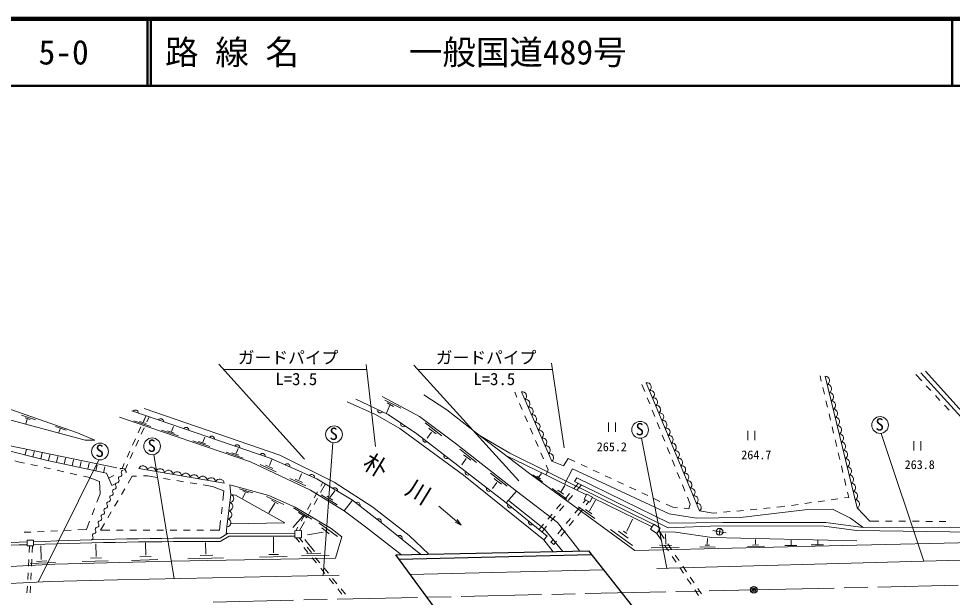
# Model space of a CAD drawing. Units: millimetres, scale not verified. Extents: x 40000 to 680000, y 20000 to 380000.
# Drawn here: x 158556 to 297790, y 293718 to 380000 of the extents above; entities that cross this region are included whole.
import ezdxf
from ezdxf.enums import TextEntityAlignment as Align

# ---------------------------------------------------------------- set-up
doc = ezdxf.new("R2010")
doc.units = ezdxf.units.MM
doc.header["$LTSCALE"] = 1000
doc.header["$PDMODE"] = 32
doc.header["$PDSIZE"] = 500
doc.linetypes.add('CHAIN', pattern=[18.5, 12, -1.5, 3.5, -1.5])
for name, color, linetype, lineweight in [('M-BGD', 7, 'Continuous', 13), ('M-BMK', 2, 'CHAIN', 13), ('M-BMK-SRVR', 3, 'Continuous', 25), ('M-STR-HTXT', 7, 'Continuous', 13), ('M-STR-STR1', 1, 'Continuous', 25), ('M-TTL', 2, 'Continuous', 140), ('M-TTL-LINE', 7, 'Continuous', 50)]:
    doc.layers.add(name, color=color, linetype=linetype, lineweight=lineweight)
doc.layers.add('M-TTL-TXT', color=7, linetype='Continuous')
doc.styles.add('ＭＳ ゴシック', font='')
doc.styles.get('ＭＳ ゴシック').set_extended_font_data('MS Gothic')

msp = doc.modelspace()

# ---------------------------------------------------------------- linework, layer by layer
at = {"layer": 'M-BGD'}
for p, q in [((293797, 327429), (300133, 320390)), ((278066, 326753), (278253, 325960)), ((283617, 307039), (278843, 326701)), ((293219, 326008), (292332, 326957)), ((299563, 320083), (293112, 327192)), ((251919, 324407), (251508, 325428)), ((260076, 306601), (252151, 325697)), ((278483, 324986), (278712, 324013)), ((294585, 324547), (293902, 325277)), ((218351, 320679), (212786, 323646)), ((213148, 323138), (215524, 321921)), ((222404, 321652), (218954, 323891)), ((232845, 323546), (232526, 324285)), ((238064, 314017), (233527, 324373)), ((252667, 322553), (252293, 323480)), ((278942, 323040), (279172, 322067)), ((295951, 323086), (295268, 323817)), ((168477, 317164), (146934, 322935)), ((157395, 321722), (167308, 318246)), ((177265, 321852), (197486, 314927)), ((211772, 320956), (207559, 322878)), ((213899, 322360), (213394, 321190)), ((213488, 322703), (214459, 322190)), ((226985, 318098), (222404, 321652)), ((233636, 321709), (233241, 322627)), ((297318, 321625), (296635, 322356)), ((159002, 320872), (161088, 320181)), ((159538, 320467), (160261, 320228)), ((159819, 320269), (159647, 319603)), ((193142, 313927), (173605, 320588)), ((177187, 319869), (177484, 320626)), ((177209, 320066), (177546, 320809)), ((177672, 319881), (178019, 320647)), ((215379, 318902), (211772, 320956)), ((223827, 316536), (218351, 320679)), ((234428, 319872), (234032, 320791)), ((253415, 320698), (253041, 321625)), ((279401, 321093), (279631, 320120)), ((164024, 319167), (165621, 318657)), ((164721, 318855), (164554, 318282)), ((178264, 319191), (175729, 320049)), ((176381, 318245), (176795, 319155)), ((176579, 319947), (177593, 319620)), ((176845, 318060), (177258, 318971)), ((181338, 318454), (181634, 319211)), ((224884, 311925), (215379, 318902)), ((219155, 319744), (221660, 317778)), ((219717, 318933), (219873, 318808)), ((235219, 318036), (234824, 318954)), ((246499, 319782), (246499, 318382)), ((247549, 318382), (247549, 319782)), ((254163, 318843), (253789, 319770)), ((279861, 319147), (280090, 318174)), ((162622, 314192), (147411, 317912)), ((167308, 318246), (169916, 317129)), ((182415, 317775), (179879, 318634)), ((180729, 318532), (181744, 318205)), ((186003, 316864), (186299, 317620)), ((220107, 318363), (219452, 317435)), ((219873, 318808), (220809, 318114)), ((234515, 312332), (226985, 318098)), ((231787, 315217), (227460, 317734)), ((251442, 317466), (255218, 298065)), ((254910, 316988), (254536, 317915)), ((267293, 318538), (267293, 317138)), ((268343, 317138), (268343, 318538)), ((287161, 318168), (293538, 299111)), ((173173, 313040), (155529, 316677)), ((169916, 317129), (168477, 317164)), ((175554, 316424), (175968, 317334)), ((176017, 316239), (176431, 317150)), ((187080, 316185), (184544, 317043)), ((185394, 316942), (186409, 316614)), ((203971, 296952), (205417, 316776)), ((232799, 309557), (223827, 316536)), ((236011, 316199), (235615, 317117)), ((255658, 315133), (255284, 316060)), ((280320, 317200), (280550, 316227)), ((292056, 316998), (292056, 315598)), ((293106, 315598), (293106, 316998)), ((159514, 314952), (159724, 315812)), ((160679, 314667), (160893, 315541)), ((161845, 314382), (162059, 315256)), ((163013, 314106), (163206, 314985)), ((164185, 313849), (164378, 314728)), ((174727, 314603), (175140, 315513)), ((175190, 314418), (175604, 315329)), ((181763, 296484), (178717, 315016)), ((192046, 314492), (189510, 315350)), ((190360, 315248), (191375, 314921)), ((190969, 315170), (191265, 315927)), ((197486, 314927), (205622, 310872)), ((224334, 315790), (226838, 313824)), ((224895, 314978), (225052, 314853)), ((225052, 314853), (225988, 314159)), ((237189, 311969), (231186, 314881)), ((237400, 312445), (231787, 315217)), ((236802, 314362), (236407, 315281)), ((280779, 315254), (281009, 314280)), ((158687, 313894), (158002, 314082)), ((159414, 313733), (158687, 313894)), ((161367, 313301), (160391, 313517)), ((161454, 295982), (170494, 314233)), ((171633, 312214), (162622, 314192)), ((165357, 313592), (165550, 314471)), ((166529, 313334), (166722, 314214)), ((167701, 313077), (167894, 313956)), ((168873, 312820), (169066, 313699)), ((170045, 312563), (170238, 313442)), ((173975, 312949), (174313, 313693)), ((174429, 312742), (174777, 313508)), ((202067, 309688), (193142, 313927)), ((196941, 312427), (194577, 313539)), ((195355, 313438), (196452, 312928)), ((195948, 313386), (196291, 314254)), ((225286, 314409), (224630, 313480)), ((237517, 312704), (237198, 313444)), ((238064, 314017), (239819, 313332)), ((239819, 313332), (240522, 314421)), ((240522, 314421), (241513, 313957)), ((242418, 313534), (243324, 313110)), ((256406, 313278), (256032, 314205)), ((281239, 313307), (281468, 312334)), ((163320, 312870), (162344, 313086)), ((165273, 312438), (164296, 312654)), ((167226, 312006), (166249, 312222)), ((171218, 312305), (171411, 313185)), ((172440, 310412), (171633, 312214)), ((189206, 310729), (176486, 312941)), ((200381, 311280), (200725, 312149)), ((236867, 302268), (224884, 311925)), ((228899, 312239), (231403, 310273)), ((250463, 300722), (234515, 312332)), ((235243, 311992), (236686, 310962)), ((236148, 311680), (236522, 312187)), ((237400, 312445), (237189, 311969)), ((237189, 311969), (239958, 310595)), ((237400, 312445), (237517, 312704)), ((237400, 312445), (240188, 311028)), ((239958, 310595), (241163, 312865)), ((241163, 312865), (255580, 306145)), ((244230, 312687), (245136, 312264)), ((257154, 311423), (256780, 312350)), ((168929, 311630), (168202, 311790)), ((170615, 310971), (168929, 311630)), ((170694, 309128), (170615, 310971)), ((171950, 311507), (172771, 311875)), ((172440, 310412), (173262, 310780)), ((175490, 311776), (174894, 310764)), ((176148, 311791), (175490, 311776)), ((177807, 311828), (177148, 311813)), ((179184, 311603), (177807, 311828)), ((181158, 311280), (180171, 311442)), ((183132, 310958), (182145, 311119)), ((185105, 310635), (184119, 310796)), ((190202, 309043), (190023, 310494)), ((190023, 310494), (195846, 308882)), ((201375, 310322), (199011, 311433)), ((199789, 311332), (200886, 310822)), ((203585, 309334), (204297, 310626)), ((203898, 310867), (203592, 310317)), ((205622, 310872), (211362, 307160)), ((229850, 310858), (229195, 309929)), ((229460, 311427), (229616, 311302)), ((229616, 311302), (230552, 310608)), ((235804, 311789), (236374, 311399)), ((239958, 310595), (243220, 308993)), ((240188, 311028), (253258, 304595)), ((242018, 310737), (241355, 309953)), ((241785, 311549), (241465, 311011)), ((241465, 311011), (255432, 304093)), ((242467, 310514), (241775, 309684)), ((255626, 304795), (241785, 311549)), ((246042, 311840), (246948, 311417)), ((247854, 310993), (248760, 310570)), ((257902, 309568), (257528, 310495)), ((281698, 311361), (281928, 310387)), ((170216, 307883), (170694, 309128)), ((174387, 309902), (173880, 309040)), ((187470, 310249), (186092, 310474)), ((189155, 309617), (187470, 310249)), ((188999, 308159), (189155, 309617)), ((193487, 309277), (191509, 309907)), ((192369, 309334), (191949, 308499)), ((192001, 309581), (192833, 309300)), ((207096, 306597), (202067, 309688)), ((203106, 309443), (202619, 308569)), ((205028, 308632), (205691, 309591)), ((232799, 309557), (231262, 307802)), ((232799, 309557), (238930, 304856)), ((238114, 309924), (240314, 308372)), ((238964, 309682), (239799, 309105)), ((239463, 309503), (239986, 310392)), ((240709, 309189), (240064, 308426)), ((242889, 308365), (243278, 309101)), ((243278, 309101), (244117, 308657)), ((249666, 310146), (250572, 309723)), ((251478, 309300), (252384, 308876)), ((282157, 309414), (282344, 308621)), ((173373, 308178), (172866, 307316)), ((189622, 304225), (190202, 309043)), ((190202, 309043), (190905, 308932)), ((190905, 308932), (198225, 304824)), ((198099, 307583), (195524, 308732)), ((195846, 308882), (199795, 307171)), ((196736, 307760), (195883, 306309)), ((196253, 308186), (197246, 307677)), ((202620, 307582), (203102, 308458)), ((206034, 307532), (203686, 309022)), ((205418, 308195), (204521, 308811)), ((207096, 306597), (208321, 308197)), ((236996, 303859), (231586, 308172)), ((241135, 308916), (240495, 308147)), ((243123, 308241), (242758, 307799)), ((243728, 307922), (242889, 308365)), ((243201, 307491), (243605, 307986)), ((243664, 306622), (244569, 308229)), ((244117, 308657), (243728, 307922)), ((253022, 304244), (244087, 308601)), ((253290, 308453), (254195, 308029)), ((258687, 307620), (258276, 308641)), ((276770, 307840), (275779, 307702)), ((278750, 308118), (277760, 307979)), ((280731, 308395), (279741, 308256)), ((282344, 308621), (281721, 308533)), ((169501, 306015), (169859, 306949)), ((172359, 306454), (171852, 305592)), ((188786, 306171), (188892, 307165)), ((199546, 307051), (202296, 305366)), ((199795, 307171), (205140, 303959)), ((200277, 306353), (201601, 305546)), ((202133, 307695), (201647, 306822)), ((201655, 305830), (202137, 306706)), ((210299, 304252), (207096, 306597)), ((211362, 307160), (216786, 302947)), ((221211, 307294), (224568, 304490)), ((239418, 307662), (238772, 306899)), ((239854, 307379), (239214, 306611)), ((242122, 307028), (241485, 306256)), ((241937, 305941), (242569, 306716)), ((242026, 307223), (244499, 305460)), ((243071, 306817), (244039, 306178)), ((255101, 307606), (256092, 307143)), ((256092, 307143), (256786, 307082)), ((257782, 306996), (258476, 306936)), ((258476, 306936), (258687, 307620)), ((262127, 306251), (260076, 306601)), ((264667, 306490), (263672, 306397)), ((266659, 306678), (265663, 306584)), ((266206, 305636), (275816, 306768)), ((268650, 306866), (267654, 306772)), ((270641, 307053), (269645, 306959)), ((272185, 307199), (271637, 307147)), ((272808, 307286), (272185, 307199)), ((274789, 307563), (273799, 307425)), ((275816, 306768), (279898, 306847)), ((279898, 306847), (282610, 305531)), ((283617, 307039), (285506, 305083)), ((168666, 303836), (169143, 305081)), ((188523, 303719), (188679, 305176)), ((200921, 305809), (199443, 304148)), ((200460, 303662), (201172, 304954)), ((201161, 305948), (200674, 305074)), ((224568, 304490), (223629, 304925)), ((224568, 304490), (223972, 305336)), ((238126, 306135), (237480, 305372)), ((238574, 305843), (237934, 305074)), ((240849, 305485), (240213, 304714)), ((240672, 304391), (241305, 305166)), ((249260, 303572), (250085, 305362)), ((255580, 306145), (259621, 305519)), ((259621, 305519), (266206, 305636)), ((262676, 306303), (262127, 306251)), ((284489, 304151), (282610, 305531)), ((285506, 305083), (286829, 305077)), ((287829, 305073), (288829, 305069)), ((289829, 305065), (290829, 305061)), ((291829, 305056), (292829, 305052)), ((293829, 305048), (294829, 305044)), ((295829, 305040), (296829, 305035)), ((161374, 303504), (162372, 303549)), ((163371, 303595), (164370, 303640)), ((165369, 303686), (166368, 303731)), ((167367, 303777), (168666, 303836)), ((171345, 304730), (170750, 303719)), ((170750, 303719), (172137, 303719)), ((173137, 303719), (174137, 303719)), ((175137, 303719), (176137, 303719)), ((177137, 303719), (178137, 303719)), ((179137, 303719), (180137, 303719)), ((181137, 303719), (182137, 303719)), ((183137, 303719), (184137, 303719)), ((185137, 303719), (186137, 303719)), ((187137, 303719), (188523, 303719)), ((189490, 303110), (189622, 304225)), ((198225, 304824), (190089, 304692)), ((199737, 303647), (200731, 303668)), ((199759, 302591), (199737, 303647)), ((200188, 304200), (199882, 303650)), ((200731, 303668), (200753, 302611)), ((203326, 304816), (206087, 302780)), ((203747, 304078), (204859, 303177)), ((205140, 303959), (206741, 302728)), ((215643, 300067), (210299, 304252)), ((236835, 304608), (236172, 303824)), ((237294, 304306), (236602, 303476)), ((239722, 300550), (236996, 303859)), ((238930, 304856), (242250, 300601)), ((239576, 303942), (238940, 303171)), ((239408, 302841), (240040, 303616)), ((246820, 303818), (250102, 301448)), ((247996, 303589), (249435, 302536)), ((248733, 303589), (249242, 303221)), ((252767, 303864), (253292, 304646)), ((253705, 303236), (252767, 303864)), ((253292, 304646), (254229, 304018)), ((254229, 304018), (253705, 303236)), ((254002, 303678), (254798, 302500)), ((262907, 304357), (255432, 304093)), ((255626, 304795), (263544, 304879)), ((263082, 303502), (262095, 303667)), ((278697, 304309), (262907, 304357)), ((263164, 303995), (262999, 303009)), ((263544, 304879), (278925, 304888)), ((283489, 303677), (278697, 304309)), ((278925, 304888), (284489, 304151)), ((301674, 303429), (283489, 303677)), ((284489, 304151), (301711, 304186)), ((159376, 303413), (160375, 303458)), ((160781, 302234), (159830, 302234)), ((159830, 302234), (159830, 301399)), ((160781, 301399), (160781, 302234)), ((189781, 303299), (188619, 302543)), ((188619, 302028), (189960, 302823)), ((199746, 303251), (189781, 303299)), ((189960, 302823), (199754, 302856)), ((196559, 300331), (196582, 302706)), ((200753, 302611), (199759, 302591)), ((199891, 302593), (200429, 301936)), ((200402, 302604), (200940, 301946)), ((202659, 300533), (201219, 302323)), ((203969, 303435), (201652, 303049)), ((206741, 302728), (205811, 299568)), ((216786, 302947), (219733, 300149)), ((237390, 302837), (236867, 302268)), ((236867, 302268), (238288, 300522)), ((238304, 302399), (237939, 301957)), ((253705, 303236), (254346, 302287)), ((256518, 303413), (253868, 303479)), ((255068, 301623), (255037, 303160)), ((261915, 302623), (256518, 303413)), ((261217, 301640), (261256, 302483)), ((283559, 302139), (261915, 302623)), ((263082, 303502), (264068, 303338)), ((268447, 301654), (268454, 302348)), ((273748, 301557), (273759, 302217)), ((277714, 301649), (277722, 302201)), ((317715, 302261), (283559, 301495)), ((159830, 301399), (160781, 301399)), ((160110, 300378), (160164, 301399)), ((160601, 301399), (160551, 300384)), ((161925, 299366), (161871, 301418)), ((170131, 299812), (170084, 301672)), ((177507, 299997), (177461, 301857)), ((186486, 300175), (186424, 301907)), ((201062, 301162), (201695, 300388)), ((201573, 301172), (202207, 300398)), ((237939, 301957), (238372, 301571)), ((238372, 301571), (238776, 302067)), ((283559, 301495), (250463, 300722)), ((252876, 301097), (257036, 301149)), ((254105, 301483), (255926, 301452)), ((254906, 301459), (255466, 300630)), ((255358, 301672), (255918, 300844)), ((260148, 301262), (262441, 301219)), ((260912, 301484), (261568, 301476)), ((267269, 301299), (269773, 301322)), ((267986, 301513), (268884, 301521)), ((272794, 301441), (274596, 301437)), ((276759, 301534), (278561, 301530)), ((160005, 298381), (160058, 299380)), ((160502, 299386), (160452, 298387)), ((169265, 299566), (170915, 299601)), ((175401, 299224), (179298, 299353)), ((176641, 299751), (178291, 299786)), ((205811, 299568), (181368, 299086)), ((183779, 299451), (189080, 299609)), ((185622, 299943), (187535, 299995)), ((194452, 299699), (198618, 299781)), ((195845, 300085), (197308, 300109)), ((200751, 299901), (204835, 299948)), ((201535, 300264), (203630, 300287)), ((202329, 299614), (202962, 298840)), ((202840, 299624), (203473, 298850)), ((256026, 299802), (256586, 298973)), ((256478, 300015), (257038, 299187)), ((293538, 299111), (332722, 300194)), ((159185, 298438), (148592, 297837)), ((163960, 298649), (159185, 298438)), ((160256, 298765), (164032, 298914)), ((161216, 299077), (162752, 299140)), ((181368, 299086), (163960, 298649)), ((168024, 299039), (171921, 299168)), ((203595, 298066), (204228, 297292)), ((204106, 298076), (204739, 297302)), ((253737, 298024), (293538, 299111)), ((257146, 298145), (257707, 297317)), ((257598, 298358), (258158, 297530)), ((159901, 296384), (159953, 297383)), ((160403, 297388), (160354, 296389)), ((173293, 296306), (206332, 297002)), ((216950, 297138), (245726, 297841)), ((258718, 296701), (259279, 295873)), ((159796, 294387), (159848, 295385)), ((160305, 295390), (160255, 294392)), ((204861, 296518), (205494, 295744)), ((205372, 296528), (206006, 295754)), ((258267, 296488), (258827, 295660)), ((206128, 294970), (206761, 294196)), ((206639, 294980), (207272, 294206)), ((259387, 294831), (259947, 294003)), ((259839, 295044), (260399, 294216))]:
    msp.add_line(p, q, dxfattribs=at)
for points in [[(208849, 323247), (213641, 320956), (217933, 318112), (231262, 307802), (237390, 302837)], [(218533, 300125), (212845, 304685), (208321, 308197), (203015, 311399), (196038, 314480), (175422, 321536)]]:
    msp.add_lwpolyline(points, dxfattribs=at)
for centre, radius in [((287013, 319409), 1250), ((205585, 318015), 1250), ((251230, 318698), 1250), ((178452, 316238), 1250), ((170691, 315467), 1250), ((263082, 303502), 500)]:
    msp.add_circle(centre, radius, dxfattribs=at)
for centre, radius, start, end in [((278846, 326051), 650, 296.97668, 90.32122), ((252273, 325089), 620, 303.68374, 101.39447), ((252739, 323966), 620, 303.68374, 101.39447), ((279145, 324822), 650, 296.97668, 90.32122), ((233646, 323740), 645, 306.62194, 100.69794), ((234150, 322589), 645, 306.62194, 100.69794), ((253205, 322843), 620, 303.68374, 101.39447), ((279443, 323593), 650, 296.97668, 90.32122), ((175982, 321221), 417, 357.3655, 144.84509), ((212508, 321627), 417, 170.71138, 318.19097), ((234655, 321438), 645, 306.62194, 100.69794), ((253672, 321720), 620, 303.68374, 101.39447), ((279741, 322364), 650, 296.97668, 90.32122), ((280040, 321135), 650, 296.97668, 90.32122), ((179767, 319925), 417, 357.3655, 144.84509), ((235159, 320288), 645, 306.62194, 100.69794), ((254138, 320596), 620, 303.68374, 101.39447), ((280338, 319906), 650, 296.97668, 90.32122), ((183551, 318630), 417, 357.3655, 144.84509), ((215947, 319568), 417, 162.73268, 310.21227), ((235663, 319137), 645, 306.62194, 100.69794), ((254604, 319473), 620, 303.68374, 101.39447), ((255070, 318350), 620, 303.68374, 101.39447), ((280637, 318678), 650, 296.97668, 90.32122), ((187336, 317335), 417, 357.3655, 144.84509), ((236167, 317986), 645, 306.62194, 100.69794), ((236671, 316836), 645, 306.62194, 100.69794), ((255536, 317226), 620, 303.68374, 101.39447), ((280935, 317449), 650, 296.97668, 90.32122), ((191120, 316040), 417, 357.3655, 144.84509), ((219222, 317262), 417, 158.53681, 306.0164), ((237175, 315685), 645, 306.62194, 100.69794), ((256003, 316103), 620, 303.68374, 101.39447), ((281233, 316220), 650, 296.97668, 90.32122), ((194905, 314744), 417, 357.3655, 144.84509), ((222386, 314815), 417, 158.53681, 306.0164), ((237680, 314534), 645, 306.62194, 100.69794), ((256469, 314980), 620, 303.68374, 101.39447), ((281532, 314991), 650, 296.97668, 90.32122), ((177093, 312666), 667, 4.62084, 155.65256), ((198591, 313225), 417, 352.43829, 139.91788), ((256935, 313856), 620, 303.68374, 101.39447), ((257401, 312733), 620, 303.68374, 101.39447), ((281830, 313762), 650, 296.97668, 90.32122), ((173976, 312350), 599, 353.76388, 126.54425), ((173662, 312035), 300, 275.46004, 35.5615), ((174149, 312383), 300, 95.46004, 215.5615), ((178365, 312444), 667, 4.62084, 155.65256), ((179637, 312223), 667, 4.62084, 155.65256), ((180909, 312002), 667, 4.62084, 155.65256), ((182181, 311781), 667, 4.62084, 155.65256), ((183454, 311560), 667, 4.62084, 155.65256), ((184726, 311339), 667, 4.62084, 155.65256), ((202250, 311609), 417, 352.43829, 139.91788), ((225550, 312368), 417, 158.53681, 306.0164), ((257867, 311610), 620, 303.68374, 101.39447), ((282129, 312533), 650, 296.97668, 90.32122), ((282427, 311304), 650, 296.97668, 90.32122), ((173288, 310494), 300, 95.46004, 215.5615), ((173231, 311090), 300, 275.46004, 35.5615), ((173719, 311439), 300, 95.46004, 215.5615), ((185998, 311117), 667, 4.62084, 155.65256), ((187270, 310896), 667, 4.62084, 155.65256), ((188542, 310675), 667, 4.62084, 155.65256), ((258334, 310486), 620, 303.68374, 101.39447), ((282725, 310075), 650, 296.97668, 90.32122), ((172371, 309201), 300, 275.46004, 35.5615), ((172858, 309549), 300, 95.46004, 215.5615), ((172801, 310145), 300, 275.46004, 35.5615), ((205708, 309638), 417, 345.15186, 132.63145), ((228714, 309920), 417, 158.53681, 306.0164), ((258800, 309363), 620, 303.68374, 101.39447), ((283024, 308847), 650, 296.97668, 90.32122), ((171997, 307660), 300, 95.46004, 215.5615), ((171940, 308256), 300, 275.46004, 35.5615), ((172428, 308604), 300, 95.46004, 215.5615), ((189867, 307251), 618, 274.13473, 72.12698), ((190013, 308455), 618, 274.13473, 72.12698), ((209054, 307481), 417, 338.43527, 125.91486), ((259266, 308240), 620, 303.68374, 101.39447), ((259732, 307116), 620, 303.68374, 101.39447), ((283322, 307618), 650, 296.97668, 90.32122), ((171080, 306366), 300, 275.46004, 35.5615), ((171567, 306715), 300, 95.46004, 215.5615), ((171510, 307311), 300, 275.46004, 35.5615), ((189722, 306046), 618, 274.13473, 72.12698), ((231870, 307459), 417, 157.24598, 304.72557), ((170706, 304825), 300, 95.46004, 215.5615), ((170649, 305422), 300, 275.46004, 35.5615), ((171137, 305770), 300, 95.46004, 215.5615), ((189577, 304842), 618, 274.13473, 72.12698), ((212213, 305028), 417, 338.43527, 125.91486), ((234978, 304941), 417, 157.24598, 304.72557), ((169789, 303532), 300, 275.46004, 35.5615), ((170276, 303880), 300, 95.46004, 215.5615), ((170219, 304477), 300, 275.46004, 35.5615), ((187588, -348957), 651501, 89.90938, 92.35818), ((169358, 302587), 300, 275.46004, 35.5615), ((169846, 302936), 300, 95.46004, 215.5615), ((215340, 302536), 417, 337.54202, 125.02161), ((166751, 33144), 268513, 91.47716, 95.56683), ((170960, -37368), 339530, 91.87867, 95.10962), ((185946, -402293), 704326, 89.78259, 92.04755), ((177154, -61447), 357774, 90.61842, 95.77826)]:
    msp.add_arc(centre, radius, start, end, dxfattribs=at)
at = {"layer": 'M-BMK'}
for p, q in [((268186, 294830), (318018, 295951)), ((187561, 293016), (268186, 294830))]:
    msp.add_line(p, q, dxfattribs=at)
at = {"layer": 'M-BMK-SRVR'}
msp.add_circle((268186, 294830), 500, dxfattribs=at)
msp.add_point((268186, 294830), dxfattribs=at)
at = {"layer": 'M-STR-HTXT'}
for p, q in [((238026, 328632), (239922, 315994)), ((188427, 328488), (201171, 314322)), ((189167, 327665), (210451, 327665)), ((210360, 328448), (211782, 316205)), ((217469, 328316), (233148, 311110)), ((218063, 327665), (238171, 327665))]:
    msp.add_line(p, q, dxfattribs=at)
at = {"layer": 'M-STR-STR1'}
for p, q in [((214802, 300050), (243514, 300627)), ((222739, 289288), (214802, 300050)), ((215288, 299390), (243930, 300102)), ((243514, 300627), (251988, 289957))]:
    msp.add_line(p, q, dxfattribs=at)
at = {"layer": 'M-TTL'}
msp.add_line((680000, 380000), (40000, 380000), dxfattribs=at)
at = {"layer": 'M-TTL-LINE'}
for p, q in [((177750, 380000), (177750, 370000)), ((178250, 380000), (178250, 370000)), ((297750, 380000), (297750, 370000)), ((40000, 370000), (680000, 370000))]:
    msp.add_line(p, q, dxfattribs=at)

# ---------------------------------------------------------------- texts
at = {"layer": 'M-BGD', "style": 'ＭＳ ゴシック'}
for s, height, p in [('S', 1833, (286334, 318035)), ('S', 1833, (204906, 316641)), ('S', 1833, (250552, 317325)), ('S', 1833, (170012, 314094)), ('S', 1833, (177773, 314864)), ('265.2', 1320, (244769, 315115)), ('264.7', 1320, (266314, 313906)), ('263.8', 1320, (290683, 312447))]:
    msp.add_text(s, height=height, dxfattribs=at).set_placement(p, align=Align.BOTTOM_LEFT)
at = {"layer": 'M-BGD', "insert": (209496, 312917), "char_height": 2566, "attachment_point": 7, "rotation": 328.426, "style": 'ＭＳ ゴシック'}
msp.add_mtext('\\T2.14;朴川', dxfattribs=at)
at = {"layer": 'M-STR-HTXT', "style": 'ＭＳ ゴシック'}
for s, p in [('ガードパイプ', (191236, 327999)), ('ガードパイプ', (220760, 327999)), ('L=3.5', (196844, 324809)), ('L=3.5', (226368, 324809))]:
    msp.add_text(s, height=1833, dxfattribs=at).set_placement(p, align=Align.BOTTOM_LEFT)
at = {"layer": 'M-TTL-TXT', "style": 'ＭＳ ゴシック'}
for s, p in [('路 線 名', (180380, 375000)), ('一般国道489号', (216734, 375000)), ('5-0', (161521, 375000))]:
    msp.add_text(s, height=3666, dxfattribs=at).set_placement(p, align=Align.MIDDLE_LEFT)

doc.saveas('drawing.dxf')
